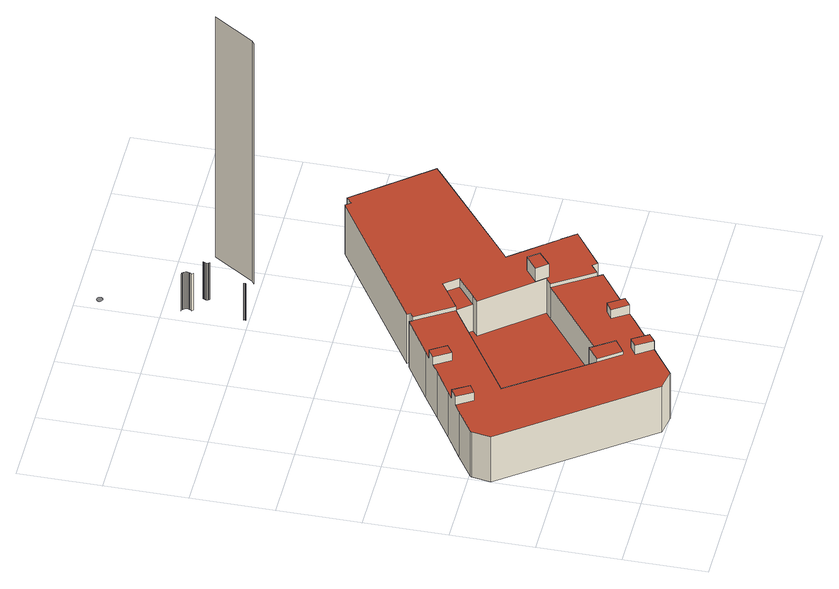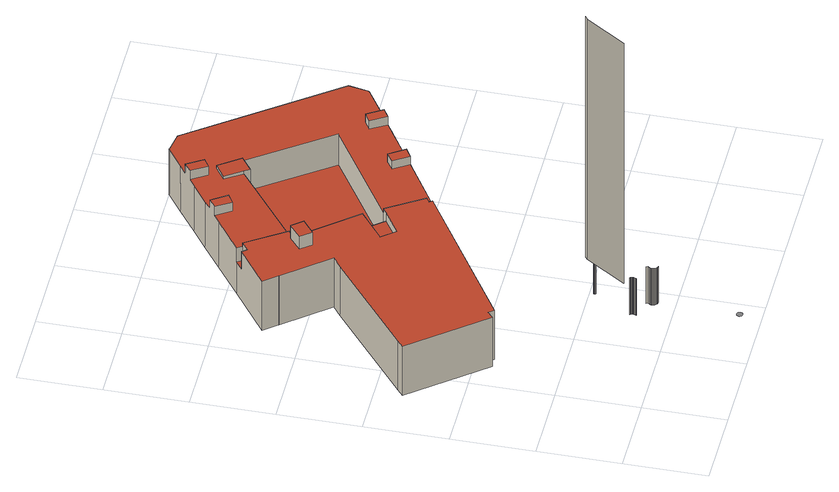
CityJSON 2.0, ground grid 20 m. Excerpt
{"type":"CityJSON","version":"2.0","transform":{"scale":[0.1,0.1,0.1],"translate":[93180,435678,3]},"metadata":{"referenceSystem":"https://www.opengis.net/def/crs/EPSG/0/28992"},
"CityObjects":{
"building1":{"type":"Building","attributes":{"name":"Studentencomplex 't Leidsche Veem"},"geometry":[{"type":"MultiSurface","lod":"2","boundaries":[[[0,1,2,3]],[[4,5,6,7,8]],[[9,10,11,12,13]],[[14,15,16,17,18]],[[19,20,21,22]],[[23,24,20,19]],[[25,26,24,23]],[[27,28,26,25]],[[28,27,29,30]],[[30,29,4,8]],[[31,32,6,5]],[[33,34,32,31]],[[35,36,34,33]],[[36,35,37,38,39,40,41,42]],[[43,44,38,37]],[[44,43,45,46,47,48,1,0]],[[49,50,46,45]],[[51,52,50,49]],[[53,54,52,51]],[[55,56,54,53]],[[56,55,57,58]],[[58,57,59,60]],[[60,59,61,62]],[[62,61,63,64]],[[64,63,65,66]],[[67,68,66,65,69,70,71,72]],[[70,69,73,74]],[[75,76,74,73,77,78,79,80]],[[78,77,81,82]],[[83,82,81,84,85,86,87]],[[88,89,85,84]],[[90,91,89,88]],[[92,93,91,90]],[[94,95,22,21]],[[93,92,96,97]],[[97,96,95,94]],[[7,6,98,99]],[[100,101,10,9]],[[40,39,102,103]],[[103,102,104,105]],[[42,41,105,104]],[[13,12,87,86]],[[11,10,82,83]],[[106,107,80,79]],[[108,109,76,75]],[[109,108,107,106]],[[110,111,72,71]],[[112,113,68,67]],[[113,112,111,110]],[[114,115,116,117]],[[118,119,120,121,122]],[[122,121,117,116]],[[48,47,123,124]],[[95,96,92,90,88,84,81,77,73,69,65,63,61,59,57,55,53,51,49,45,43,37,35,33,31,5,4,29,27,25,23,19,22]],[[124,123,3,2]],[[125,126,127,128]],[[129,130,128,127]],[[131,132,130,129]],[[132,131,126,125]],[[120,119,133,134]],[[99,98,135,136,137,138]],[[138,137,115,114]],[[139,140,135,98]],[[133,141,101,100,134]],[[142,143,101,141]],[[140,139,16,15]],[[137,136,118,122]],[[142,14,18,144,143]],[[143,144,145,146]],[[147,148,146,145]],[[17,16,148,147]],[[89,91,93,97,94,21,20,24,26,28,30,8,7,99,138,114,117,121,120,134,100,9,13,86,85],[126,131,129,127]],[[41,40,103,105]],[[148,16,139,98,6,32,34,36,42,104,102,39,38,44,0,3,123,47,46,50,52,54,56,58,60,62,64,66,68,113,110,71,70,74,76,109,106,79,78,82,10,101,143,146]],[[11,83,87,12]],[[107,108,75,80]],[[111,112,67,72]],[[137,122,116,115]],[[1,48,124,2]],[[132,125,128,130]],[[118,136,135,140,15,14,142,141,133,119]],[[144,18,17,147,145]]],"semantics":{"surfaces":[{"type":"WallSurface"},{"type":"GroundSurface"},{"type":"RoofSurface"}],"values":[0,0,0,0,0,0,0,0,0,0,0,0,0,0,0,0,0,0,0,0,0,0,0,0,0,0,0,0,0,0,0,0,0,0,0,0,0,0,0,0,0,0,0,0,0,0,0,0,0,0,0,0,0,1,0,0,0,0,0,0,0,0,0,0,0,0,0,0,0,0,0,2,2,2,2,2,2,2,2,2,2,2]}}]},
"building2":{"type":"Building","geometry":[{"type":"MultiSurface","lod":"2","boundaries":[[[149,150,151,152]],[[152,151,153,154]],[[154,153,155,156]],[[156,155,157,158]],[[158,157,159,160]],[[161,162,163,164]],[[165,166,160,159]],[[164,163,166,165]],[[167,168,169,170]],[[171,172,173,174]],[[172,171,175,176]],[[177,178,179,180]],[[176,175,181,182]],[[180,179,183,184]],[[182,181,185,186]],[[184,183,187,188]],[[186,185,189,190]],[[188,187,191,192]],[[190,189,193,194]],[[192,191,195,196]],[[197,198,194,193]],[[196,195,199,200]],[[200,199,198,197]],[[170,169,201,202]],[[203,204,205,206]],[[207,208,204,203]],[[206,205,209,210]],[[211,212,208,207]],[[210,209,213,214]],[[214,213,215,216]],[[212,211,217,218]],[[216,215,219,220]],[[218,217,221,222]],[[220,219,223,224]],[[222,221,225,226]],[[226,225,227,228]],[[228,227,229,230]],[[230,229,231,232]],[[232,231,233,234]],[[235,236,237,238,239,240,241,242,243,244,245,246,247,248,249,250,251,252,253,254,255,256,257,258,259,260,261,262,263,264,265,266,267,268,269,270,271,272,273,274,275]]],"semantics":{"surfaces":[{"type":"WallSurface"},{"type":"GroundSurface"}],"values":[0,0,0,0,0,0,0,0,0,0,0,0,0,0,0,0,0,0,0,0,0,0,0,0,0,0,0,0,0,0,0,0,0,0,0,0,0,0,0,1]}}]}
},
"vertices":[
[115,464,139],[115,464,163],[139,426,163],[139,426,139],[370,615,5],[359,607,5],[359,607,139],[359,607,150],[370,615,150],[600,234,150],[600,234,139],[600,234,98],[621,251,98],[621,251,150],[343,196,47],[308,170,47],[308,170,139],[308,170,147],[343,196,147],[733,841,5],[733,841,150],[876,665,150],[876,665,5],[718,828,5],[718,828,150],[708,840,5],[708,840,150],[365,622,5],[365,622,150],[368,618,5],[368,618,150],[357,611,5],[357,611,139],[354,615,5],[354,615,139],[260,556,5],[260,556,139],[197,516,5],[197,516,139],[217,529,139],[217,529,163],[240,543,163],[240,543,139],[135,476,5],[135,476,139],[72,437,5],[72,437,139],[93,450,139],[93,450,163],[13,399,5],[13,399,139],[10,397,5],[10,397,139],[9,394,5],[9,394,139],[1,348,5],[1,348,139],[255,8,5],[255,8,139],[300,1,5],[300,1,139],[304,0,5],[304,0,139],[305,1,5],[305,1,139],[356,38,5],[356,38,139],[377,53,165],[377,53,139],[416,82,5],[416,82,139],[397,68,139],[397,68,165],[467,119,5],[467,119,139],[487,134,165],[487,134,139],[527,163,5],[527,163,139],[508,149,139],[508,149,165],[608,222,5],[608,222,139],[608,222,98],[722,306,5],[722,306,150],[630,239,150],[630,239,98],[696,339,5],[696,339,150],[695,340,5],[695,340,150],[608,447,5],[608,447,150],[859,651,150],[859,651,5],[633,467,5],[633,467,150],[415,520,139],[415,520,150],[538,328,150],[538,328,139],[242,491,139],[242,491,163],[264,506,139],[264,506,163],[484,186,139],[484,186,165],[462,172,165],[462,172,139],[373,106,139],[373,106,165],[352,92,165],[352,92,139],[486,566,150],[486,566,125],[513,533,125],[513,533,150],[459,490,47],[443,477,47],[443,477,150],[459,490,150],[459,490,125],[117,412,139],[117,412,163],[561,337,188],[561,337,150],[594,365,150],[594,365,188],[574,390,150],[574,390,188],[540,363,150],[540,363,188],[555,341,47],[555,341,150],[415,520,47],[428,528,47],[428,528,125],[428,528,150],[170,362,139],[170,362,47],[538,328,47],[352,183,47],[352,183,139],[352,183,147],[380,142,147],[380,142,139],[346,118,147],[346,118,139],
[434,1009,112],[434,1009,4],[435,1009,4],[435,1009,112],[435,1010,4],[435,1010,112],[435,1011,4],[435,1011,112],[436,1011,4],[436,1011,112],[436,1012,4],[436,1012,112],[435,1015,4],[435,1015,112],[435,1014,112],[435,1014,4],[436,1013,4],[436,1013,112],[438,991,823],[438,991,112],[447,998,112],[447,998,823],[441,1136,4],[441,1136,112],[444,1133,112],[444,1133,4],[443,1138,4],[443,1138,112],[435,1159,4],[435,1159,112],[438,1159,112],[438,1159,4],[444,1140,4],[444,1140,112],[440,1158,112],[440,1158,4],[445,1142,4],[445,1142,112],[441,1156,112],[441,1156,4],[446,1144,4],[446,1144,112],[443,1155,112],[443,1155,4],[446,1146,4],[446,1146,112],[444,1153,112],[444,1153,4],[446,1148,4],[446,1148,112],[445,1151,112],[445,1151,4],[511,1096,112],[511,1096,823],[486,1109,112],[486,1109,4],[486,1108,4],[486,1108,112],[486,1110,112],[486,1110,4],[486,1107,4],[486,1107,112],[485,1111,112],[485,1111,4],[487,1106,4],[487,1106,112],[488,1106,4],[488,1106,112],[485,1113,112],[485,1113,4],[488,1105,4],[488,1105,112],[486,1114,112],[486,1114,4],[489,1104,4],[489,1104,112],[486,1115,112],[486,1115,4],[487,1117,112],[487,1117,4],[487,1118,112],[487,1118,4],[488,1119,112],[488,1119,4],[489,1120,112],[489,1120,4],[442,1346,4],[442,1345,4],[441,1344,4],[441,1343,4],[440,1342,4],[439,1341,4],[438,1341,4],[437,1340,4],[436,1340,4],[435,1340,4],[434,1340,4],[433,1341,4],[432,1341,4],[431,1342,4],[430,1342,4],[430,1343,4],[429,1344,4],[429,1345,4],[428,1346,4],[428,1347,4],[428,1348,4],[428,1349,4],[429,1350,4],[429,1351,4],[430,1352,4],[431,1352,4],[431,1353,4],[432,1353,4],[433,1354,4],[434,1354,4],[435,1354,4],[436,1354,4],[437,1354,4],[438,1353,4],[439,1353,4],[440,1352,4],[441,1351,4],[441,1350,4],[442,1349,4],[442,1348,4],[442,1347,4]
]}
